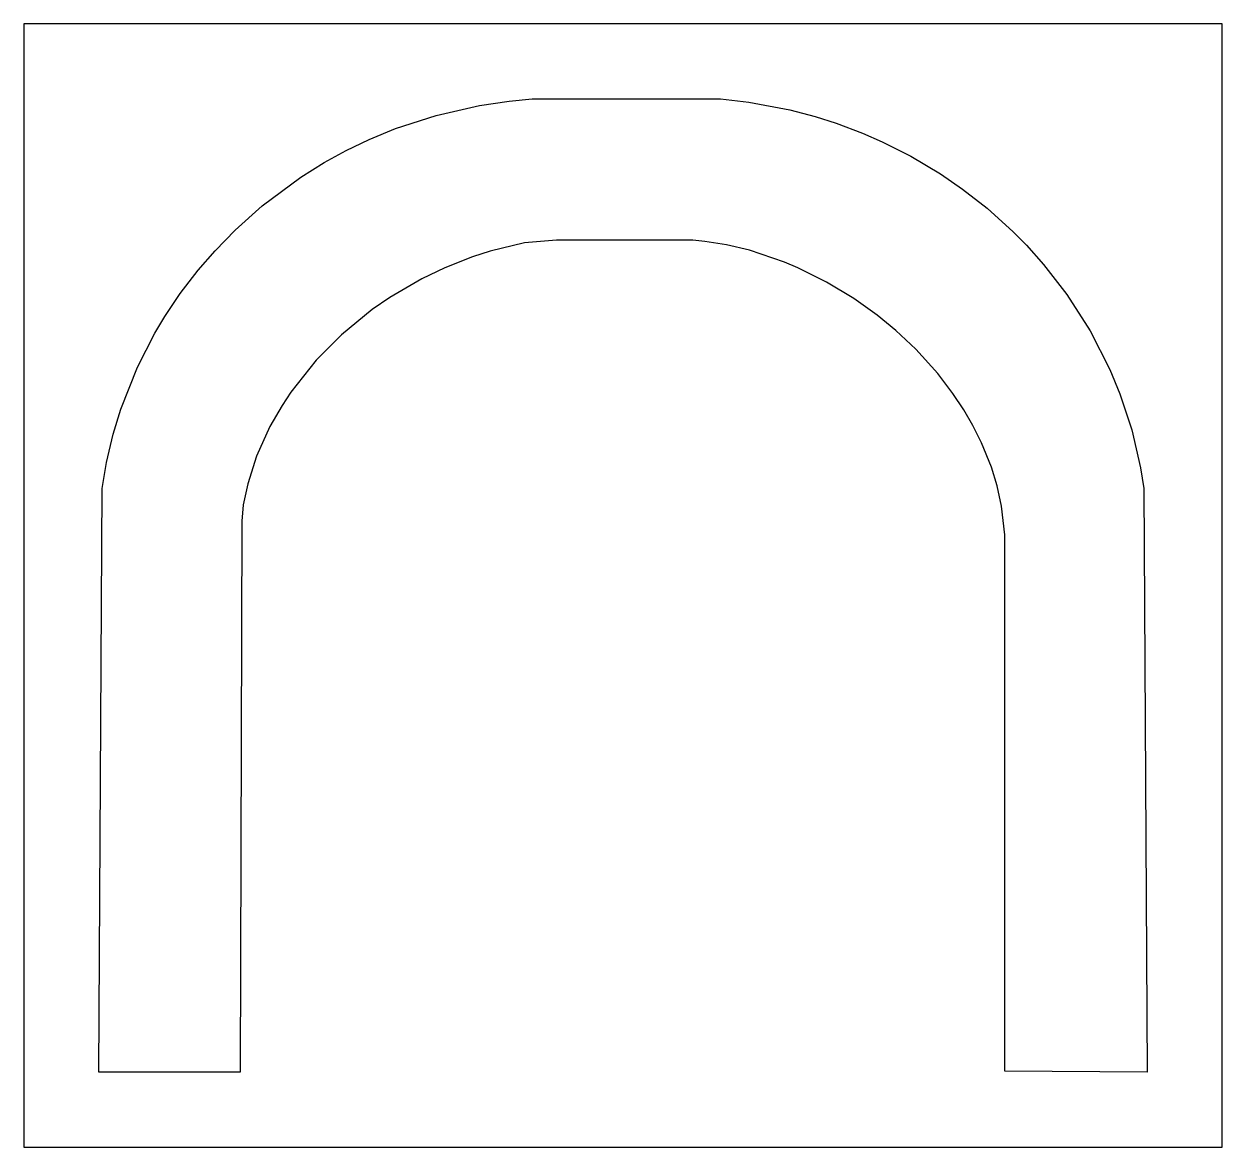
# Model space of a CAD drawing. Header units: inches. Extents: x 0 to 32, y 0 to 30.
import ezdxf

# ---------------------------------------------------------------- set-up
doc = ezdxf.new("R2010")
doc.units = ezdxf.units.IN
doc.header["$MEASUREMENT"] = 0
doc.layers.add('CUT', color=1, linetype='Continuous')

msp = doc.modelspace()

# ---------------------------------------------------------------- linework, layer by layer
at = {"layer": 'CUT'}
for points in [[(0, 0), (32, 0), (32, 30), (0, 30)], [(5.106, 23.944), (5.638, 24.496), (6.364, 25.141), (7.399, 25.911), (8.019, 26.296), (8.605, 26.618), (9.22, 26.91), (9.928, 27.205), (11.012, 27.557), (12.169, 27.824), (12.96, 27.941), (13.576, 28), (18.6, 28), (19.362, 27.912), (20.46, 27.704), (21.134, 27.528), (21.691, 27.352), (22.399, 27.086), (22.926, 26.853), (23.688, 26.471), (24.484, 25.999), (25.07, 25.589), (25.724, 25.083), (26.425, 24.443), (26.777, 24.091), (27.233, 23.573), (27.856, 22.771), (28.474, 21.799), (29, 20.773), (29.266, 20.123), (29.588, 19.155), (29.826, 18.144), (29.914, 17.587), (30, 2), (26.199, 2.028), (26.199, 16.355), (26.11, 17.118), (25.99, 17.66), (25.843, 18.158), (25.578, 18.808), (25.344, 19.277), (25.107, 19.693), (24.814, 20.133), (24.405, 20.665), (23.819, 21.31), (23.288, 21.813), (22.785, 22.222), (22.169, 22.662), (21.432, 23.105), (20.67, 23.485), (20.314, 23.633), (19.376, 23.956), (18.761, 24.102), (18.19, 24.193), (17.868, 24.223), (14.22, 24.223), (13.371, 24.149), (12.448, 23.927), (11.979, 23.78), (11.242, 23.485), (10.626, 23.193), (9.772, 22.691), (9.303, 22.369), (8.478, 21.695), (7.809, 21.022), (7.127, 20.162), (6.893, 19.81), (6.568, 19.248), (6.215, 18.452), (5.981, 17.719), (5.858, 17.158), (5.816, 16.721), (5.772, 2.003), (2, 2.003), (2.086, 17.587), (2.204, 18.29), (2.382, 19.038), (2.587, 19.712), (3.029, 20.831), (3.497, 21.74), (3.763, 22.185), (4.173, 22.801), (4.65, 23.426)]]:
    msp.add_lwpolyline(points, close=True, dxfattribs=at)

doc.saveas('drawing.dxf')
